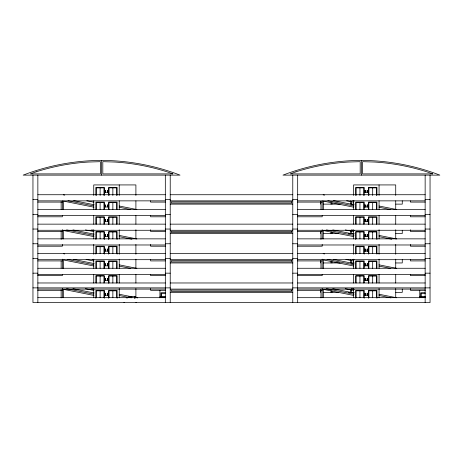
<?xml version="1.0" encoding="UTF-8"?>
<svg xmlns="http://www.w3.org/2000/svg" width="463" height="463" viewBox="0 0 463 463"><rect width="100%" height="100%" fill="white"/><g stroke="black" fill="none" stroke-linecap="round" stroke-linejoin="round"><path stroke-width="0.69" d="M134.658 298.178L134.698 296.777M134.594 298.184L134.64 296.748L133.975 296.586L129.333 296.812L127.134 297.923M131.787 297.784L131.874 296.627M365.099 206.66L365.232 205.103M365.255 236.061C364.913 236.662 365.648 234.521 365.232 234.521M367.46 265.403L367.587 265.652M131.347 297.802L131.504 296.633M130.85 297.819L131.139 296.638M105.06 190.831L104.979 190.935M105.425 191.202L105.425 190.391L105.408 191.937M105.06 205.809L105.003 205.838M105.425 205.641L105.425 205.566M107.595 205.555L107.572 205.103L107.468 205.497M107.977 206.643L107.977 205.103L107.954 205.913M107.595 220.533L107.468 220.469M107.937 220.631L108.035 220.515M105.043 234.7L104.979 236.055M105.385 234.527L105.408 236.055M105.003 249.493L105.003 249.956L105.003 249.418M105.425 249.69L105.425 250.032M107.555 250.767L107.555 249.221L107.532 250.032M107.977 250.767L107.977 249.221L107.977 250.228L108.001 249.765M105.06 264.633L105.003 264.662M105.425 264.466L105.425 263.927L105.408 265.473M107.572 264.39L107.555 263.927L107.572 264.743M107.902 264.518C108.128 265.721 107.844 263.563 108.035 264.495M107.491 279.473L107.572 278.639L107.555 280.179M107.92 279.473L108.018 278.651L107.977 280.179M105.043 293.895L104.962 294.167M107.624 294.838L107.763 294.873M367.437 190.831L367.379 190.86M367.437 205.809L367.356 205.913M367.333 234.527L367.529 236.072M367.437 249.661L367.379 249.69M367.379 264.466L367.379 264.934L367.379 263.927L367.379 265.473M104.962 190.409L104.979 191.937M108.035 190.831L107.954 190.397L107.937 191.115M108.035 191.908L107.977 190.391M104.962 205.115L104.979 206.643M104.945 220.376L105.003 220.075L105.06 220.376M108.001 220L107.937 219.989M104.945 235.354L105.026 235.245M108.001 234.787L107.977 236.061M104.962 263.945L104.979 265.473M104.962 278.651L104.979 280.179M105.489 279.073L105.408 279.64L105.448 278.911M108.001 279.368L108.001 278.639M104.962 293.357L104.979 294.885M105.425 294.15L105.425 293.345L105.408 294.885M108.035 294.179L107.954 293.536M108.035 294.862L107.977 293.345M364.89 191.908L365.041 191.925M367.437 279.473L367.356 278.83M107.595 191.925L107.555 190.391L107.572 191.207M107.595 206.631L107.555 205.103M105.425 220.075L105.408 220.619M105.408 220L105.425 220.544M107.509 220.093L107.572 220.081M107.595 221.337L107.555 219.809M108.018 221.337L108.001 219.809M105.385 235.065L105.425 235.522L105.425 234.712M107.509 235.065L107.572 235.517L107.572 235.059M107.595 236.043L107.595 234.527M105.385 249.233L105.408 250.761M107.491 249.522L107.572 249.956M107.509 293.895L107.572 294.346L107.532 293.536M365.255 190.588L365.232 191.937M365.295 191.115L365.272 191.207M367.333 190.409L367.356 191.937M367.333 205.115L367.356 206.643M365.232 219.809L365.232 221.349M367.333 220.359L367.396 220.272M365.272 234.978L365.255 235.054M367.379 235.326L367.437 235.354M365.295 249.945L365.272 250.032M365.295 250.755L365.232 249.227M367.333 249.233L367.356 250.761M367.333 263.945L367.356 264.39M365.255 279.102L365.272 278.639L365.232 280.179M367.419 279.091L367.379 279.374M365.255 294.08L365.272 293.536M365.295 294.873L365.255 293.345M367.396 293.883L367.379 293.542M126.74 298.039L129.264 296.725M104.979 219.809L104.979 221.349M107.572 265.473L107.555 263.927M108.001 265.473L108.018 264.211M107.572 294.885L107.555 293.345M364.85 190.669L364.803 190.588M365.255 190.391L365.295 190.577M367.825 190.935L367.801 191.398L367.801 190.588M367.825 191.937L367.801 190.391M364.803 205.103L364.827 206.643M367.825 205.294L367.801 205.566M367.825 205.375L367.825 205.913M367.825 206.643L367.801 205.103M364.803 220.272C364.879 218.866 364.798 221.789 364.85 220.353M367.356 219.809L367.356 221.349M367.778 219.809L367.778 221.349M364.85 221.349L364.827 219.809M367.801 220.619L367.801 220.075L367.801 220.544M364.803 234.521L364.803 236.055M364.85 234.787L364.827 235.25L364.85 234.706M367.778 234.521L367.778 236.055M367.778 235.059L367.801 235.522L367.825 234.978M364.803 249.227L364.803 250.761M367.778 249.227L367.778 250.761M367.825 249.765L367.801 250.228L367.825 249.684M364.803 263.933L364.803 265.473M365.255 263.927L365.232 265.473M364.85 264.662L364.827 264.199L364.85 264.743M367.825 264.743L367.825 264.124M367.825 265.473L367.801 263.927M364.85 279.368L364.827 278.633L364.85 279.449M365.255 278.633L365.255 279.64L365.272 279.177M367.825 278.83L367.801 279.64L367.825 279.177M364.85 280.179L364.827 278.633M367.825 280.179L367.801 278.633M364.803 293.345L364.803 294.885M365.295 293.895L365.272 294.155M367.825 294.155L367.825 293.536M367.825 294.885L367.801 293.345M107.572 190.669L107.509 191.115M105.425 206.643L105.425 205.103M105.425 221.355L105.425 219.809M365.272 205.641L365.255 205.566M105.003 250.767L105.003 249.221M365.255 220.544L365.255 220.619M105.425 280.179L105.425 278.633M367.778 264.199L367.825 264.662M367.379 280.179L367.379 278.633M367.778 293.617L367.825 294.074M101.588 160.418C74.827 160.493 48.123 165.499 23.15 175.124L180.026 175.124C155.053 165.499 128.349 160.493 101.588 160.418L101.588 175.124M361.412 160.418C334.651 160.493 307.947 165.499 282.974 175.124L439.85 175.124C414.877 165.499 388.173 160.493 361.412 160.418L361.412 175.124M105.639 192.284L105.639 190.322L104.788 190.322L104.788 192.284M107.341 192.284L107.341 190.322L108.192 190.322L108.192 192.284M105.599 190.368L104.835 190.368L104.835 192.232L105.599 192.232M107.381 190.368L108.145 190.368M364.659 190.368L365.423 190.368L365.423 192.232L364.659 192.232M367.969 190.368L367.205 190.368L367.205 192.232L367.969 192.232M107.381 192.232L108.145 192.232M104.366 192.284L108.614 192.284M364.19 192.284L368.438 192.284M37.856 194.732L165.32 194.732M170.222 194.732L292.778 194.732M297.68 194.732L425.144 194.732M32.954 199.634L37.856 199.634M165.32 199.634L170.222 199.634M292.778 199.634L297.68 199.634M425.144 199.634L430.046 199.634M37.856 200.861L165.32 200.861M170.222 200.861L292.778 200.861M297.68 200.861L425.144 200.861M37.729 202.088L62.366 202.088M165.418 202.088L150.614 202.088L150.614 200.861M297.553 202.088L322.196 202.088M425.242 202.088L410.438 202.088L410.438 200.861M170.222 204.131L292.778 204.131M323.301 204.131L340.079 204.131M354.224 204.131L350.63 204.131L350.63 200.919M395.755 204.131L402.266 204.131L402.266 200.861M104.366 206.99L108.614 206.99M364.19 206.99L368.438 206.99M37.856 209.438L165.32 209.438M297.68 209.438L425.144 209.438M32.954 214.34L37.856 214.34M165.32 214.34L170.222 214.34M292.778 214.34L297.68 214.34M425.144 214.34L430.046 214.34M37.856 215.567L165.32 215.567M297.68 215.567L425.144 215.567M37.729 216.794L62.366 216.794L62.366 215.567M165.418 216.794L150.614 216.794L150.614 215.567M297.553 216.794L322.196 216.794L322.196 215.567M425.242 216.794L410.438 216.794L410.438 215.567M105.599 219.786L104.835 219.786L104.835 221.644L104.788 219.734L105.639 219.734L105.639 221.696M107.381 219.786L108.145 219.786M364.659 219.786L365.423 219.786L365.423 221.644M367.969 219.786L367.205 219.786L367.205 221.644M104.366 221.696L108.614 221.696M364.19 221.696L368.438 221.696M37.856 224.144L165.32 224.144M170.222 224.144L292.778 224.144M297.68 224.144L425.144 224.144M32.954 229.046L37.856 229.046M165.32 229.046L170.222 229.046M292.778 229.046L297.68 229.046M425.144 229.046L430.046 229.046M37.856 230.273L165.32 230.273M170.222 230.273L292.778 230.273M297.68 230.273L425.144 230.273M37.729 231.5L62.366 231.5M165.418 231.5L150.614 231.5L150.614 229.787M297.553 231.5L322.196 231.5M425.242 231.5L410.438 231.5L410.438 229.787M170.222 233.543L292.778 233.543M323.301 233.543L338.638 233.543M348.477 233.543L354.224 233.543M395.755 233.543L402.266 233.543L402.266 230.273M104.788 236.402L104.788 234.44L105.639 234.44L105.639 236.402M105.599 236.356L104.835 236.356L104.835 234.492M107.381 236.356L108.145 236.356M364.659 236.356L365.423 236.356L365.423 234.492M367.969 236.356L367.205 236.356L367.205 234.492M104.366 236.402L108.614 236.402M364.19 236.402L368.438 236.402M37.856 238.856L165.32 238.856M297.68 238.856L425.144 238.856M32.954 243.758L37.856 243.758M165.32 243.758L170.222 243.758M292.778 243.758L297.68 243.758M425.144 243.758L430.046 243.758M37.856 244.979L165.32 244.979M297.68 244.979L425.144 244.979M37.729 246.206L62.366 246.206L62.366 244.493M165.418 246.206L150.614 246.206L150.614 244.493M297.553 246.206L322.196 246.206L322.196 244.493M425.242 246.206L410.438 246.206L410.438 244.493M105.599 249.198L104.835 249.198L104.835 251.062M107.381 249.198L108.145 249.198M364.659 249.198L365.423 249.198L365.423 251.062M367.969 249.198L367.205 249.198L367.205 251.062M104.366 251.108L108.614 251.108M364.19 251.108L368.438 251.108M37.856 253.562L165.32 253.562M170.222 253.562L292.778 253.562M297.68 253.562L425.144 253.562M32.954 258.464L37.856 258.464M165.32 258.464L170.222 258.464M292.778 258.464L297.68 258.464M425.144 258.464L430.046 258.464M37.856 259.691L165.32 259.691M170.222 259.691L292.778 259.691M297.68 259.691L425.144 259.691M37.729 260.912L62.366 260.912M165.418 260.912L150.614 260.912L150.614 259.691M297.553 260.912L322.196 260.912M425.242 260.912L410.438 260.912L410.438 259.691M170.222 262.955L292.778 262.955M323.301 262.955L340.079 262.955M354.224 262.955L350.63 262.955L350.63 259.749M395.755 262.955L402.266 262.955L402.266 259.691M104.835 265.768L105.599 265.768L105.639 263.858L104.788 263.858L104.788 265.814L104.835 263.904M364.659 265.768L365.423 265.768L365.423 263.904M367.969 265.768L367.205 265.768L367.205 263.904M104.366 265.814L108.614 265.814M364.19 265.814L368.438 265.814M37.856 268.268L165.32 268.268M297.68 268.268L425.144 268.268M32.954 273.17L37.856 273.17M165.32 273.17L170.222 273.17M292.778 273.17L297.68 273.17M425.144 273.17L430.046 273.17M37.856 274.397L165.32 274.397M297.68 274.397L425.144 274.397M37.729 275.624L62.366 275.624L62.366 274.397M165.418 275.624L150.614 275.624L150.614 274.397M297.553 275.624L322.196 275.624L322.196 274.397M425.242 275.624L410.438 275.624L410.438 274.397M105.639 280.526L105.639 278.564L104.788 278.564L104.788 280.526M107.341 280.526L107.341 278.564L108.192 278.564L108.192 280.526M105.599 278.61L104.835 278.61L104.835 280.474M107.381 278.61L108.145 278.61M364.659 278.61L365.423 278.61L365.423 280.474M367.969 278.61L367.205 278.61L367.205 280.474M104.366 280.526L108.614 280.526M364.19 280.526L368.438 280.526M37.856 282.974L165.32 282.974M170.222 282.974L292.778 282.974M297.68 282.974L425.144 282.974M32.954 287.876L170.222 287.876M292.778 287.876L430.046 287.876M37.856 289.103L165.32 289.103M170.222 289.103L292.778 289.103M297.68 289.103L425.144 289.103M37.729 290.33L62.366 290.33M165.528 290.33L150.614 290.33L150.614 288.611M297.553 290.33L322.196 290.33M425.352 290.33L410.438 290.33L410.438 288.611M170.222 292.373L292.778 292.373M323.301 292.373L338.638 292.373M348.477 292.373L354.224 292.373M395.755 292.373L402.266 292.373L402.266 289.103M165.187 292.778L160.904 292.778L160.904 297.68M425.011 292.778L420.728 292.778L420.728 297.68M165.517 293.27L161.396 293.27L161.396 297.194L165.517 297.194M425.341 293.27L421.22 293.27L421.22 297.194L425.341 297.194M105.599 295.18L104.835 295.18L104.835 293.316M107.381 295.18L108.145 295.18M364.659 295.18L365.423 295.18L365.423 293.316M367.969 295.18L367.205 295.18L367.205 293.316M104.366 295.232L108.614 295.232M364.19 295.232L368.438 295.232M159.926 296.459L165.517 296.459M419.75 296.459L425.341 296.459M37.856 297.68L165.32 297.68M297.68 297.68L425.144 297.68M323.157 194.83L324.569 195.108M352.852 200.768L354.264 201.052M379.012 206L396.693 209.536M346.654 200.774L353.697 202.186M379.052 207.256L390.321 209.507M333.493 200.647L353.917 204.733M327.85 200.768L354.01 206M353.738 207.192L323.417 201.127L323.417 209.589M351.44 229.897L354.264 230.464M379.012 235.412L396.693 238.949M345.242 229.908L353.697 231.598M379.052 236.668L391.727 239.203M332.793 229.92L353.917 234.145M326.438 229.897L354.01 235.412M353.738 236.61L323.417 230.545L323.157 238.949M63.333 194.83L64.745 195.108M119.188 206L136.863 209.536M86.83 200.774L93.873 202.186M119.222 207.256L130.491 209.507M73.669 200.647L94.093 204.733M68.026 200.768L93.48 205.856M93.914 207.192L63.593 201.127L63.593 209.589M323.157 253.655L324.569 253.938M352.146 259.454L354.264 259.876M379.012 264.83L396.693 268.361M345.948 259.465L353.697 261.016M379.052 266.086L390.321 268.337M333.493 259.471L353.917 263.557M327.144 259.454L354.01 264.824M353.738 266.022L323.417 259.957L323.417 268.418M91.61 229.897L93.734 230.325M119.188 235.412L136.863 238.949M85.418 229.908L93.873 231.598M119.222 236.668L131.903 239.203M72.969 229.92L94.093 234.145M66.614 229.897L93.48 235.273M93.914 236.61L63.593 230.545L63.333 238.949M351.44 288.727L354.264 289.294M379.012 294.242L396.693 297.778M345.242 288.738L353.697 290.428M379.052 295.498L391.021 297.894M332.793 288.744L353.917 292.975M326.438 288.727L354.01 294.242M353.738 295.435L323.417 289.369L323.417 297.715M63.333 253.655L64.745 253.938M92.322 259.454L93.734 259.737M119.188 264.83L136.863 268.361M86.124 259.465L93.873 261.016M119.222 266.086L130.491 268.337M73.669 259.471L94.093 263.557M67.32 259.454L93.48 264.686M93.914 266.022L63.593 259.957L63.593 268.418M91.61 288.727L93.734 289.149M119.188 294.242L130.502 296.505M85.418 288.738L93.873 290.428M119.222 295.498L129.084 297.472M72.969 288.744L94.093 292.975M66.614 288.727L93.48 294.098M93.914 295.435L63.593 289.369L63.593 297.715M134.64 296.748L135.352 297.113A1.036 0.972 0 0 1 135.792 298.126M134.739 296.609L137.748 297.958M430.046 175.124L430.046 302.582L32.954 302.582L32.954 175.124M425.144 175.124L425.144 302.582M419.75 290.33L419.75 297.819M395.726 195.432L395.726 184.928L353.57 184.928L353.57 195.432M395.726 200.861L395.726 209.513M395.726 215.567L395.726 224.219M395.726 229.746L395.726 238.925M395.726 244.458L395.726 254.262M395.726 259.164L395.726 268.337M395.726 274.397L395.726 283.049M395.726 288.576L395.726 297.755M379.058 184.928L379.058 195.432M379.058 200.861L379.058 209.513M379.058 215.567L379.058 224.219M379.058 229.746L379.058 238.925M379.058 244.458L379.058 254.262M379.058 259.164L379.058 268.337M379.058 274.397L379.058 283.049M379.058 288.576L379.058 297.755M376.934 195.311L376.934 187.376L368.438 187.376L368.438 195.311M376.934 209.293L376.934 202.088L368.438 202.088L368.438 209.664M376.934 223.999L376.934 216.794L368.438 216.794L368.438 224.37M376.934 239.429L376.934 231.5L368.438 231.5L368.438 239.429M376.934 254.135L376.934 246.206L368.438 246.206L368.438 254.135M376.934 268.123L376.934 260.912L368.438 260.912L368.438 268.488M376.934 282.829L376.934 275.624L368.438 275.624L368.438 283.2M376.934 298.259L376.934 290.33L368.438 290.33L368.438 298.259M376.512 195.484L376.512 187.868L368.866 187.868L368.866 195.484M376.512 209.496L376.512 202.574L368.866 202.574L368.866 209.496M376.512 224.202L376.512 217.286L368.866 217.286L368.866 224.202M376.512 238.914L376.512 231.992L368.866 231.992L368.866 238.914M376.512 253.62L376.512 246.698L368.866 246.698L368.866 253.62M376.512 268.326L376.512 261.404L368.866 261.404L368.866 268.326M376.512 283.032L376.512 276.11L368.866 276.11L368.866 283.032M376.512 297.738L376.512 290.816L368.866 290.816L368.866 297.738M372.686 187.868L372.686 195.484M372.686 202.574L372.686 209.496M372.686 217.286L372.686 224.202M372.686 231.992L372.686 238.914M372.686 246.698L372.686 253.62M372.686 261.404L372.686 268.326M372.686 276.11L372.686 283.032M372.686 290.816L372.686 297.738M368.016 192.284L368.016 190.322L367.165 190.322L367.165 192.284M368.016 206.99L368.016 205.028L367.165 205.028L367.165 206.99M368.016 221.696L368.016 219.734L367.165 219.734L367.165 221.696M368.016 236.402L368.016 234.44L367.165 234.44L367.165 236.402M368.016 251.108L368.016 249.146L367.165 249.146L367.165 251.108M368.016 265.814L368.016 263.858L367.165 263.858L367.165 265.814M368.016 280.526L368.016 278.564L367.165 278.564L367.165 280.526M368.016 295.232L368.016 293.27L367.165 293.27L367.165 295.232M367.379 293.345L367.379 294.885M367.205 205.074L367.205 206.938M365.463 192.284L365.463 190.322L364.613 190.322L364.613 192.284M365.463 206.99L365.463 205.028L364.613 205.028L364.613 206.99M365.463 221.696L365.463 219.734L364.613 219.734L364.613 221.696M365.463 236.402L365.463 234.44L364.613 234.44L364.613 236.402M365.463 251.108L365.463 249.146L364.613 249.146L364.613 251.108M365.463 265.814L365.463 263.858L364.613 263.858L364.613 265.814M365.463 280.526L365.463 278.564L364.613 278.564L364.613 280.526M365.463 295.232L365.463 293.27L364.613 293.27L364.613 295.232M365.423 205.074L365.423 206.938M364.827 190.391L364.827 191.937M364.19 195.311L364.19 187.376L355.694 187.376L355.694 195.311M364.19 209.293L364.19 202.088L355.694 202.088L355.694 209.293M364.19 223.999L364.19 216.794L355.694 216.794L355.694 223.999M364.19 239.429L364.19 231.5L355.694 231.5L355.694 239.429M364.19 254.135L364.19 246.206L355.694 246.206L355.694 254.135M364.19 268.123L364.19 260.912L355.694 260.912L355.694 268.123M364.19 282.829L364.19 275.624L355.694 275.624L355.694 282.829M364.19 298.259L364.19 290.33L355.694 290.33L355.694 298.259M363.768 195.484L363.768 187.868L356.116 187.868L356.116 195.484M363.768 209.496L363.768 202.574L356.116 202.574L356.116 209.496M363.768 224.202L363.768 217.286L356.116 217.286L356.116 224.202M363.768 238.914L363.768 231.992L356.116 231.992L356.116 238.914M363.768 253.62L363.768 246.698L356.116 246.698L356.116 253.62M363.768 268.326L363.768 261.404L356.116 261.404L356.116 268.326M363.768 283.032L363.768 276.11L356.116 276.11L356.116 283.032M363.768 297.738L363.768 290.816L356.116 290.816L356.116 297.738M359.942 187.868L359.942 195.484M359.942 202.574L359.942 209.496M359.942 217.286L359.942 224.202M359.942 231.992L359.942 238.914M359.942 246.698L359.942 253.62M359.942 261.404L359.942 268.326M359.942 276.11L359.942 283.032M359.942 290.816L359.942 297.738M353.57 200.861L353.57 209.513M353.57 215.567L353.57 224.219M353.57 229.746L353.57 238.925M353.57 244.458L353.57 254.262M353.57 259.164L353.57 268.337M353.57 274.397L353.57 283.049M353.57 288.576L353.57 297.755M351.608 201.561L351.608 204.131M351.608 230.973L351.608 233.543M351.608 260.391L351.608 262.955M351.608 289.803L351.608 292.373M350.63 230.973L350.63 233.543M350.63 289.803L350.63 292.373M332 202.846L332 204.131M332 232.258L332 233.543M332 261.67L332 262.955M332 291.088L332 292.373M331.016 202.846L331.016 204.131M331.016 231.616L331.016 233.543M331.016 261.67L331.016 262.955M331.016 290.446L331.016 292.373M322.196 200.861L322.196 209.438M322.196 229.66L322.196 238.856M322.196 259.164L322.196 268.268M322.196 288.49L322.196 297.68M320.969 201.567L320.969 209.374M320.969 230.985L320.969 239.429M320.969 260.912L320.969 268.204M320.969 289.815L320.969 297.912M320.558 201.515L320.558 204.131M320.558 231.297L320.558 233.543M320.558 260.71L320.558 262.955M320.558 289.757L320.558 292.373M297.68 175.124L297.68 302.582M292.778 175.124L292.778 302.582M170.222 175.124L170.222 302.582M165.32 175.124L165.32 302.582M159.926 290.33L159.926 297.819M135.902 195.432L135.902 184.928L93.746 184.928L93.746 195.432M135.902 200.861L135.902 209.513M135.902 215.567L135.902 224.219M135.902 229.746L135.902 238.925M135.902 244.458L135.902 254.262M135.902 259.164L135.902 268.337M135.902 274.397L135.902 283.049M135.902 288.576L135.902 297.755M119.234 184.928L119.234 195.432M119.234 200.861L119.234 209.513M119.234 215.567L119.234 224.219M119.234 229.746L119.234 238.925M119.234 244.458L119.234 254.262M119.234 259.164L119.234 268.337M119.234 274.397L119.234 283.049M119.234 288.576L119.234 297.755M117.11 195.311L117.11 187.376L108.614 187.376L108.614 195.311M117.11 209.293L117.11 202.088L108.614 202.088L108.614 209.664M117.11 223.999L117.11 216.794L108.614 216.794L108.614 224.37M117.11 239.429L117.11 231.5L108.614 231.5L108.614 239.429M117.11 254.135L117.11 246.206L108.614 246.206L108.614 254.135M117.11 268.123L117.11 260.912L108.614 260.912L108.614 268.488M117.11 282.829L117.11 275.624L108.614 275.624L108.614 283.2M117.11 298.259L117.11 290.33L108.614 290.33L108.614 298.259M116.688 195.484L116.688 187.868L109.037 187.868L109.037 195.484M116.688 209.496L116.688 202.574L109.037 202.574L109.037 209.496M116.688 224.202L116.688 217.286L109.037 217.286L109.037 224.202M116.688 238.914L116.688 231.992L109.037 231.992L109.037 238.914M116.688 253.62L116.688 246.698L109.037 246.698L109.037 253.62M116.688 268.326L116.688 261.404L109.037 261.404L109.037 268.326M116.688 283.032L116.688 276.11L109.037 276.11L109.037 283.032M116.688 297.738L116.688 290.816L109.037 290.816L109.037 297.738M112.862 187.868L112.862 195.484M112.862 202.574L112.862 209.496M112.862 217.286L112.862 224.202M112.862 231.992L112.862 238.914M112.862 246.698L112.862 253.62M112.862 261.404L112.862 268.326M112.862 276.11L112.862 283.032M112.862 290.816L112.862 297.738M108.192 206.99L108.192 205.028L107.341 205.028L107.341 206.99M108.192 221.696L108.192 219.734L107.341 219.734L107.341 221.696M108.192 236.402L108.192 234.44L107.341 234.44L107.341 236.402M108.192 251.108L108.192 249.146L107.341 249.146L107.341 251.108M108.192 295.232L108.192 293.27L107.341 293.27L107.341 295.232M105.639 206.99L105.639 205.028L104.788 205.028L104.788 206.99M105.639 251.108L105.639 249.146L104.788 249.146L104.788 251.108M105.639 295.232L105.639 293.27L104.788 293.27L104.788 295.232M104.835 205.074L104.835 206.938M104.366 195.311L104.366 187.376L95.87 187.376L95.87 195.311M104.366 209.293L104.366 202.088L95.87 202.088L95.87 209.293M104.366 223.999L104.366 216.794L95.87 216.794L95.87 223.999M104.366 239.429L104.366 231.5L95.87 231.5L95.87 239.429M104.366 254.135L104.366 246.206L95.87 246.206L95.87 254.135M104.366 268.123L104.366 260.912L95.87 260.912L95.87 268.123M104.366 282.829L104.366 275.624L95.87 275.624L95.87 282.829M104.366 298.259L104.366 290.33L95.87 290.33L95.87 298.259M103.944 195.484L103.944 187.868L96.292 187.868L96.292 195.484M103.944 209.496L103.944 202.574L96.292 202.574L96.292 209.496M103.944 224.202L103.944 217.286L96.292 217.286L96.292 224.202M103.944 238.914L103.944 231.992L96.292 231.992L96.292 238.914M103.944 253.62L103.944 246.698L96.292 246.698L96.292 253.62M103.944 268.326L103.944 261.404L96.292 261.404L96.292 268.326M103.944 283.032L103.944 276.11L96.292 276.11L96.292 283.032M103.944 297.738L103.944 290.816L96.292 290.816L96.292 297.738M100.118 187.868L100.118 195.484M100.118 202.574L100.118 209.496M100.118 217.286L100.118 224.202M100.118 231.992L100.118 238.914M100.118 246.698L100.118 253.62M100.118 261.404L100.118 268.326M100.118 276.11L100.118 283.032M100.118 290.816L100.118 297.738M93.746 200.861L93.746 209.513M93.746 215.567L93.746 224.219M93.746 229.746L93.746 238.925M93.746 244.458L93.746 254.262M93.746 259.164L93.746 268.337M93.746 274.397L93.746 283.049M93.746 288.576L93.746 297.755M62.366 200.861L62.366 209.438M62.366 229.66L62.366 238.856M62.366 259.164L62.366 268.268M62.366 288.49L62.366 297.68M61.145 201.567L61.145 209.374M61.145 230.985L61.145 239.429M61.145 260.912L61.145 268.204M61.145 289.815L61.145 297.912M37.856 175.124L37.856 302.582M124.506 302.582A1.325 1.325 0 0 1 123.916 302.582M136.469 302.582A1.325 1.325 0 0 1 135.879 302.582M364.746 191.277L364.85 190.935L364.751 191.254M364.746 205.711L364.85 205.375L364.746 205.711M364.746 250.101L364.85 249.765L364.769 250.061M365.168 264.541L365.272 264.199L365.168 264.541M364.746 294.225L364.85 293.883L364.751 294.202M36.131 171.831L30.292 173.897L100.361 173.897L100.361 161.68L88.294 162.05A215.295 215.295 0 0 0 36.131 171.831M295.955 171.831L290.116 173.897L360.185 173.897L360.185 161.68L348.118 162.05A215.295 215.295 0 0 0 295.955 171.831M172.884 173.897L102.815 173.897L102.815 161.68L114.882 162.05A215.295 215.295 0 0 1 167.045 171.831L172.884 173.897M432.708 173.897L362.639 173.897L362.639 161.68L374.706 162.05A215.295 215.295 0 0 1 426.869 171.831L432.708 173.897M291.759 201.88L171.241 201.88L171.241 203.107L291.759 203.107L291.759 201.88M291.759 231.297L171.241 231.297L171.241 232.519L291.759 232.519L291.759 231.297M291.759 260.71L171.241 260.71L171.241 261.936L291.759 261.936L291.759 260.71M108.192 263.858L107.341 263.858L107.341 265.814L108.145 265.768L108.192 263.858M291.759 290.122L171.241 290.122L171.241 291.349L291.759 291.349L291.759 290.122"/></g></svg>
